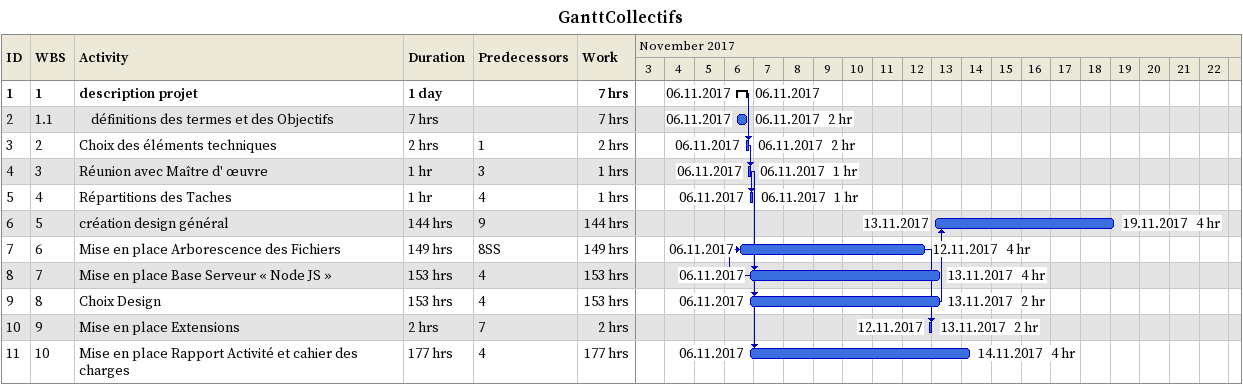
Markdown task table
GanttCollectifs

| ID | WBS | Task | Duration | Start | Finish | Predecessors | Resources | Work (h) |
|---|---|---|---|---|---|---|---|---|
| 1 | 1 | **description projet** | 1d | 2017-11-06 | 2017-11-06 |  |  | 7 |
| 2 | 1.1 | définitions des termes et des Objectifs | 7h | 2017-11-06 | 2017-11-06 |  | 2 hr | 7 |
| 3 | 2 | Choix des éléments techniques | 2h | 2017-11-06 | 2017-11-06 | 1 | 2 hr | 2 |
| 4 | 3 | Réunion avec Maître d' œuvre | 1h | 2017-11-06 | 2017-11-06 | 3 | 1 hr | 1 |
| 5 | 4 | Répartitions des Taches | 1h | 2017-11-06 | 2017-11-06 | 4 | 1 hr | 1 |
| 6 | 5 | création design général | 144h | 2017-11-13 | 2017-11-19 | 9 | 4 hr | 144 |
| 7 | 6 | Mise en place Arborescence des Fichiers | 149h | 2017-11-06 | 2017-11-12 | 8SS | 4 hr | 149 |
| 8 | 7 | Mise en place Base Serveur « Node JS » | 153h | 2017-11-06 | 2017-11-13 | 4 | 4 hr | 153 |
| 9 | 8 | Choix Design | 153h | 2017-11-06 | 2017-11-13 | 4 | 2 hr | 153 |
| 10 | 9 | Mise en place Extensions | 2h | 2017-11-12 | 2017-11-13 | 7 | 2 hr | 2 |
| 11 | 10 | Mise en place Rapport Activité et cahier des charges | 177h | 2017-11-06 | 2017-11-14 | 4 | 4 hr | 177 |
